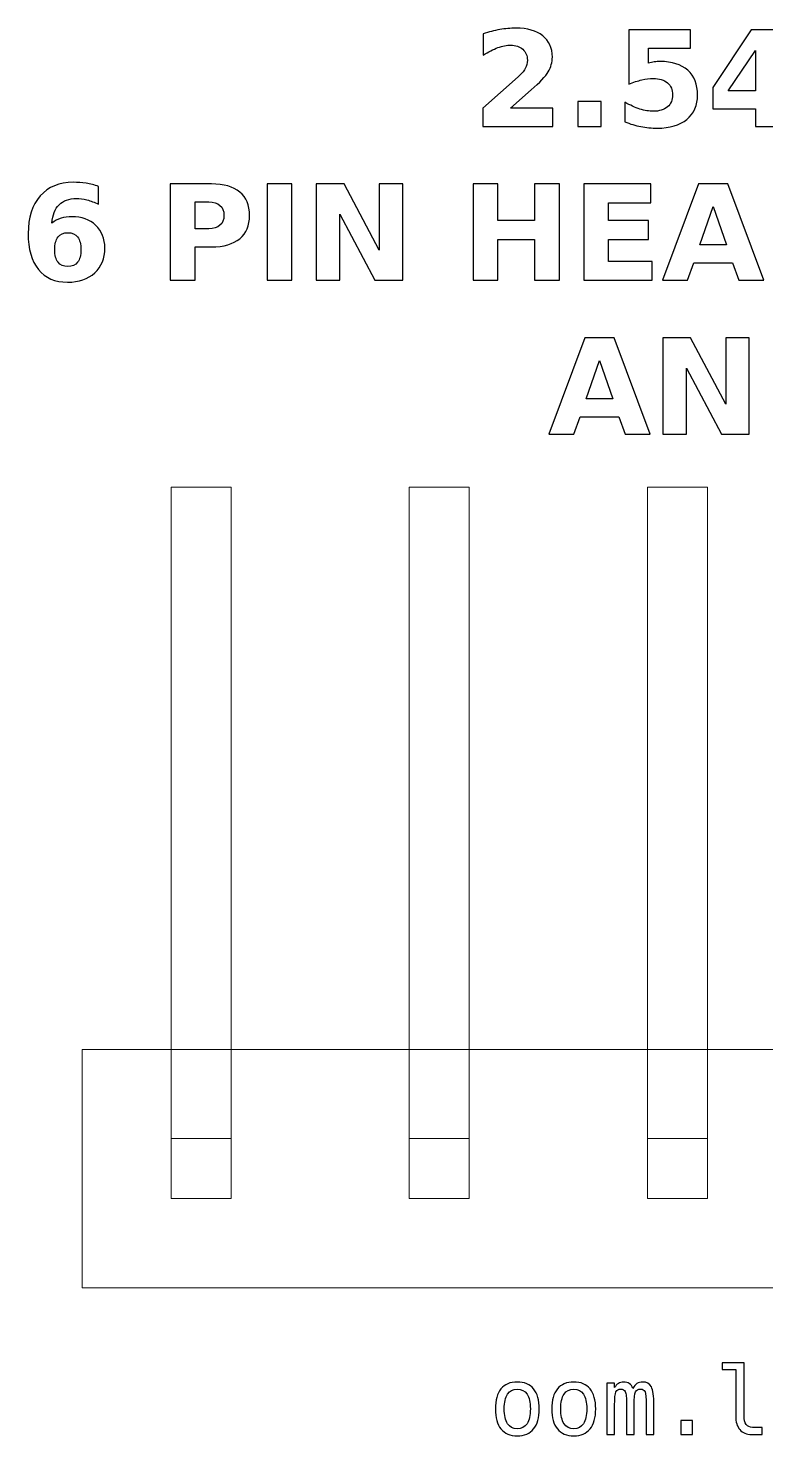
# Model space of a CAD drawing. Header units: centimetres. Extents: x -11.32 to -9.67, y -15.44 to -13.93.
# Drawn here: x -11.32 to -10.533, y -15.435 to -13.933 of the extents above; entities that cross this region are included whole.
import ezdxf

# ---------------------------------------------------------------- set-up
doc = ezdxf.new("R2010")
doc.units = ezdxf.units.CM
doc.header["$MEASUREMENT"] = 0
doc.layers.add('Layer 1', color=7, linetype='Continuous')

msp = doc.modelspace()

# ---------------------------------------------------------------- linework, layer by layer
at = {"layer": 'Layer 1', "color": 7, "lineweight": 20}
for points in [[(-11.167, -15.11804), (-11.103, -15.11804), (-11.103, -14.42304), (-11.167, -14.42304), (-11.167, -15.11804)], [(-10.913, -15.11804), (-10.849, -15.11804), (-10.849, -14.42304), (-10.913, -14.42304), (-10.913, -15.11804)], [(-10.659, -15.11804), (-10.595, -15.11804), (-10.595, -14.42304), (-10.659, -14.42304), (-10.659, -15.11804)], [(-11.262, -15.277), (-9.738, -15.277), (-9.738, -15.023), (-11.262, -15.023), (-11.262, -15.277)], [(-11.167, -15.182), (-11.103, -15.182), (-11.103, -15.118), (-11.167, -15.118), (-11.167, -15.182)], [(-10.913, -15.182), (-10.849, -15.182), (-10.849, -15.118), (-10.913, -15.118), (-10.913, -15.182)], [(-10.659, -15.182), (-10.595, -15.182), (-10.595, -15.118), (-10.659, -15.118), (-10.659, -15.182)]]:
    msp.add_lwpolyline(points, close=True, dxfattribs=at)
at = {"layer": 'Layer 1', "color": 250}
for points, knots in [([(-10.80503, -14.01872), (-10.80503, -14.01872), (-10.75975, -14.01872), (-10.75975, -14.01872), (-10.75975, -14.01872), (-10.75975, -14.01872), (-10.75975, -14.03822), (-10.75975, -14.03822), (-10.75975, -14.03822), (-10.75975, -14.03822), (-10.83452, -14.03822), (-10.83452, -14.03822), (-10.83452, -14.03822), (-10.83452, -14.03822), (-10.83452, -14.01872), (-10.83452, -14.01872), (-10.83452, -14.01872), (-10.83452, -14.01872), (-10.79696, -13.98559), (-10.79696, -13.98559), (-10.79696, -13.98559), (-10.7936, -13.98255), (-10.79113, -13.97959), (-10.78953, -13.9767), (-10.78953, -13.9767), (-10.78791, -13.9738), (-10.78711, -13.97079), (-10.78711, -13.96766), (-10.78711, -13.96766), (-10.78711, -13.96284), (-10.78873, -13.95896), (-10.79197, -13.95602), (-10.79197, -13.95602), (-10.7952, -13.95308), (-10.7995, -13.95163), (-10.80489, -13.95163), (-10.80489, -13.95163), (-10.80902, -13.95163), (-10.81354, -13.95252), (-10.81846, -13.95428), (-10.81846, -13.95428), (-10.82337, -13.95605), (-10.82864, -13.95868), (-10.83424, -13.96216), (-10.83424, -13.96216), (-10.83424, -13.96216), (-10.83424, -13.93956), (-10.83424, -13.93956), (-10.83424, -13.93956), (-10.82826, -13.93759), (-10.82236, -13.93608), (-10.81653, -13.93505), (-10.81653, -13.93505), (-10.81069, -13.93401), (-10.80498, -13.93349), (-10.79936, -13.93349), (-10.79936, -13.93349), (-10.78706, -13.93349), (-10.77749, -13.9362), (-10.77067, -13.94163), (-10.77067, -13.94163), (-10.76385, -13.94704), (-10.76044, -13.95459), (-10.76044, -13.9643), (-10.76044, -13.9643), (-10.76044, -13.9699), (-10.76189, -13.97512), (-10.76479, -13.97997), (-10.76479, -13.97997), (-10.76768, -13.98481), (-10.77377, -13.9913), (-10.78304, -13.99944), (-10.78304, -13.99944), (-10.78304, -13.99944), (-10.80503, -14.01872), (-10.80503, -14.01872)], [0, 0, 0, 0, 0.0526316, 0.0526316, 0.0526316, 0.0526316, 0.1052632, 0.1052632, 0.1052632, 0.1052632, 0.1578947, 0.1578947, 0.1578947, 0.1578947, 0.2105263, 0.2105263, 0.2105263, 0.2105263, 0.2631579, 0.2631579, 0.2631579, 0.2631579, 0.3157895, 0.3157895, 0.3157895, 0.3157895, 0.3684211, 0.3684211, 0.3684211, 0.3684211, 0.4210526, 0.4210526, 0.4210526, 0.4210526, 0.4736842, 0.4736842, 0.4736842, 0.4736842, 0.5263158, 0.5263158, 0.5263158, 0.5263158, 0.5789474, 0.5789474, 0.5789474, 0.5789474, 0.6315789, 0.6315789, 0.6315789, 0.6315789, 0.6842105, 0.6842105, 0.6842105, 0.6842105, 0.7368421, 0.7368421, 0.7368421, 0.7368421, 0.7894737, 0.7894737, 0.7894737, 0.7894737, 0.8421053, 0.8421053, 0.8421053, 0.8421053, 0.8947368, 0.8947368, 0.8947368, 0.8947368, 0.9473684, 0.9473684, 0.9473684, 0.9473684, 1, 1, 1, 1]), ([(-10.67894, -13.93535), (-10.67894, -13.93535), (-10.613, -13.93535), (-10.613, -13.93535), (-10.613, -13.93535), (-10.613, -13.93535), (-10.613, -13.95485), (-10.613, -13.95485), (-10.613, -13.95485), (-10.613, -13.95485), (-10.6578, -13.95485), (-10.6578, -13.95485), (-10.6578, -13.95485), (-10.6578, -13.95485), (-10.6578, -13.97077), (-10.6578, -13.97077), (-10.6578, -13.97077), (-10.65578, -13.97023), (-10.65375, -13.96981), (-10.65171, -13.9695), (-10.65171, -13.9695), (-10.64966, -13.96919), (-10.64752, -13.96905), (-10.64533, -13.96905), (-10.64533, -13.96905), (-10.63278, -13.96905), (-10.62302, -13.97218), (-10.61603, -13.97846), (-10.61603, -13.97846), (-10.60905, -13.98472), (-10.60557, -13.99346), (-10.60557, -14.00466), (-10.60557, -14.00466), (-10.60557, -14.01578), (-10.60938, -14.02449), (-10.61697, -14.03079), (-10.61697, -14.03079), (-10.62457, -14.03707), (-10.63513, -14.04022), (-10.64863, -14.04022), (-10.64863, -14.04022), (-10.65446, -14.04022), (-10.66025, -14.03965), (-10.66596, -14.03853), (-10.66596, -14.03853), (-10.67168, -14.0374), (-10.67737, -14.0357), (-10.68301, -14.0334), (-10.68301, -14.0334), (-10.68301, -14.0334), (-10.68301, -14.01251), (-10.68301, -14.01251), (-10.68301, -14.01251), (-10.67741, -14.01574), (-10.6721, -14.01814), (-10.66707, -14.01973), (-10.66707, -14.01973), (-10.66203, -14.02136), (-10.65728, -14.02216), (-10.65284, -14.02216), (-10.65284, -14.02216), (-10.64639, -14.02216), (-10.64134, -14.02058), (-10.63764, -14.01743), (-10.63764, -14.01743), (-10.63395, -14.0143), (-10.63209, -14.01005), (-10.63209, -14.00466), (-10.63209, -14.00466), (-10.63209, -13.99925), (-10.63395, -13.99499), (-10.63764, -13.99187), (-10.63764, -13.99187), (-10.64134, -13.98874), (-10.64639, -13.98719), (-10.65284, -13.98719), (-10.65284, -13.98719), (-10.65665, -13.98719), (-10.66072, -13.98768), (-10.66502, -13.98867), (-10.66502, -13.98867), (-10.66935, -13.98965), (-10.67398, -13.99118), (-10.67894, -13.99325), (-10.67894, -13.99325), (-10.67894, -13.99325), (-10.67894, -13.93535), (-10.67894, -13.93535)], [0, 0, 0, 0, 0.0454545, 0.0454545, 0.0454545, 0.0454545, 0.0909091, 0.0909091, 0.0909091, 0.0909091, 0.1363636, 0.1363636, 0.1363636, 0.1363636, 0.1818182, 0.1818182, 0.1818182, 0.1818182, 0.2272727, 0.2272727, 0.2272727, 0.2272727, 0.2727273, 0.2727273, 0.2727273, 0.2727273, 0.3181818, 0.3181818, 0.3181818, 0.3181818, 0.3636364, 0.3636364, 0.3636364, 0.3636364, 0.4090909, 0.4090909, 0.4090909, 0.4090909, 0.4545455, 0.4545455, 0.4545455, 0.4545455, 0.5, 0.5, 0.5, 0.5, 0.5454545, 0.5454545, 0.5454545, 0.5454545, 0.5909091, 0.5909091, 0.5909091, 0.5909091, 0.6363636, 0.6363636, 0.6363636, 0.6363636, 0.6818182, 0.6818182, 0.6818182, 0.6818182, 0.7272727, 0.7272727, 0.7272727, 0.7272727, 0.7727273, 0.7727273, 0.7727273, 0.7727273, 0.8181818, 0.8181818, 0.8181818, 0.8181818, 0.8636364, 0.8636364, 0.8636364, 0.8636364, 0.9090909, 0.9090909, 0.9090909, 0.9090909, 0.9545455, 0.9545455, 0.9545455, 0.9545455, 1, 1, 1, 1]), ([(-10.54816, -13.93535), (-10.54816, -13.93535), (-10.51866, -13.93535), (-10.51866, -13.93535), (-10.51866, -13.93535), (-10.51866, -13.93535), (-10.51866, -14.00026), (-10.51866, -14.00026), (-10.51866, -14.00026), (-10.51866, -14.00026), (-10.50399, -14.00026), (-10.50399, -14.00026), (-10.50399, -14.00026), (-10.50399, -14.00026), (-10.50399, -14.01948), (-10.50399, -14.01948), (-10.50399, -14.01948), (-10.50399, -14.01948), (-10.51866, -14.01948), (-10.51866, -14.01948), (-10.51866, -14.01948), (-10.51866, -14.01948), (-10.51866, -14.03822), (-10.51866, -14.03822), (-10.51866, -14.03822), (-10.51866, -14.03822), (-10.54373, -14.03822), (-10.54373, -14.03822), (-10.54373, -14.03822), (-10.54373, -14.03822), (-10.54373, -14.01948), (-10.54373, -14.01948), (-10.54373, -14.01948), (-10.54373, -14.01948), (-10.58936, -14.01948), (-10.58936, -14.01948), (-10.58936, -14.01948), (-10.58936, -14.01948), (-10.58936, -13.99673), (-10.58936, -13.99673), (-10.58936, -13.99673), (-10.58936, -13.99673), (-10.54816, -13.93535), (-10.54816, -13.93535)], [0, 0, 0, 0, 0.0909091, 0.0909091, 0.0909091, 0.0909091, 0.1818182, 0.1818182, 0.1818182, 0.1818182, 0.2727273, 0.2727273, 0.2727273, 0.2727273, 0.3636364, 0.3636364, 0.3636364, 0.3636364, 0.4545455, 0.4545455, 0.4545455, 0.4545455, 0.5454545, 0.5454545, 0.5454545, 0.5454545, 0.6363636, 0.6363636, 0.6363636, 0.6363636, 0.7272727, 0.7272727, 0.7272727, 0.7272727, 0.8181818, 0.8181818, 0.8181818, 0.8181818, 0.9090909, 0.9090909, 0.9090909, 0.9090909, 1, 1, 1, 1]), ([(-10.54373, -13.9572), (-10.54373, -13.9572), (-10.57283, -14.00026), (-10.57283, -14.00026), (-10.57283, -14.00026), (-10.57283, -14.00026), (-10.54373, -14.00026), (-10.54373, -14.00026), (-10.54373, -14.00026), (-10.54373, -14.00026), (-10.54373, -13.9572), (-10.54373, -13.9572)], [0, 0, 0, 0, 0.3333333, 0.3333333, 0.3333333, 0.3333333, 0.6666667, 0.6666667, 0.6666667, 0.6666667, 1, 1, 1, 1]), ([(-10.73311, -14.01155), (-10.73311, -14.01155), (-10.70829, -14.01155), (-10.70829, -14.01155), (-10.70829, -14.01155), (-10.70829, -14.01155), (-10.70829, -14.03822), (-10.70829, -14.03822), (-10.70829, -14.03822), (-10.70829, -14.03822), (-10.73311, -14.03822), (-10.73311, -14.03822), (-10.73311, -14.03822), (-10.73311, -14.03822), (-10.73311, -14.01155), (-10.73311, -14.01155)], [0, 0, 0, 0, 0.25, 0.25, 0.25, 0.25, 0.5, 0.5, 0.5, 0.5, 0.75, 0.75, 0.75, 0.75, 1, 1, 1, 1]), ([(-11.24455, -14.10228), (-11.24455, -14.10228), (-11.24455, -14.12131), (-11.24455, -14.12131), (-11.24455, -14.12131), (-11.24892, -14.11924), (-11.25301, -14.11771), (-11.25687, -14.11672), (-11.25687, -14.11672), (-11.26073, -14.11573), (-11.26451, -14.11524), (-11.26818, -14.11524), (-11.26818, -14.11524), (-11.27609, -14.11524), (-11.28222, -14.11743), (-11.28664, -14.12183), (-11.28664, -14.12183), (-11.29104, -14.1262), (-11.29363, -14.13271), (-11.29436, -14.14135), (-11.29436, -14.14135), (-11.29133, -14.13911), (-11.28803, -14.13742), (-11.2845, -14.13629), (-11.2845, -14.13629), (-11.28098, -14.13516), (-11.27712, -14.1346), (-11.27293, -14.1346), (-11.27293, -14.1346), (-11.26242, -14.1346), (-11.25393, -14.13768), (-11.24749, -14.14384), (-11.24749, -14.14384), (-11.24102, -14.14998), (-11.2378, -14.15804), (-11.2378, -14.16802), (-11.2378, -14.16802), (-11.2378, -14.17905), (-11.2414, -14.18787), (-11.24862, -14.19452), (-11.24862, -14.19452), (-11.25581, -14.20115), (-11.2655, -14.20447), (-11.27761, -14.20447), (-11.27761, -14.20447), (-11.29097, -14.20447), (-11.30132, -14.19995), (-11.30866, -14.19092), (-11.30866, -14.19092), (-11.31597, -14.18191), (-11.31964, -14.1691), (-11.31964, -14.15252), (-11.31964, -14.15252), (-11.31964, -14.13554), (-11.31536, -14.12218), (-11.3068, -14.11247), (-11.3068, -14.11247), (-11.29822, -14.10275), (-11.28648, -14.09788), (-11.27155, -14.09788), (-11.27155, -14.09788), (-11.26682, -14.09788), (-11.26223, -14.09826), (-11.25776, -14.09899), (-11.25776, -14.09899), (-11.25332, -14.09972), (-11.24892, -14.10082), (-11.24455, -14.10228)], [0, 0, 0, 0, 0.0588235, 0.0588235, 0.0588235, 0.0588235, 0.1176471, 0.1176471, 0.1176471, 0.1176471, 0.1764706, 0.1764706, 0.1764706, 0.1764706, 0.2352941, 0.2352941, 0.2352941, 0.2352941, 0.2941176, 0.2941176, 0.2941176, 0.2941176, 0.3529412, 0.3529412, 0.3529412, 0.3529412, 0.4117647, 0.4117647, 0.4117647, 0.4117647, 0.4705882, 0.4705882, 0.4705882, 0.4705882, 0.5294118, 0.5294118, 0.5294118, 0.5294118, 0.5882353, 0.5882353, 0.5882353, 0.5882353, 0.6470588, 0.6470588, 0.6470588, 0.6470588, 0.7058824, 0.7058824, 0.7058824, 0.7058824, 0.7647059, 0.7647059, 0.7647059, 0.7647059, 0.8235294, 0.8235294, 0.8235294, 0.8235294, 0.8823529, 0.8823529, 0.8823529, 0.8823529, 0.9411765, 0.9411765, 0.9411765, 0.9411765, 1, 1, 1, 1]), ([(-11.16811, -14.0996), (-11.16811, -14.0996), (-11.12409, -14.0996), (-11.12409, -14.0996), (-11.12409, -14.0996), (-11.11099, -14.0996), (-11.10094, -14.10252), (-11.09393, -14.10833), (-11.09393, -14.10833), (-11.08693, -14.11414), (-11.08342, -14.12241), (-11.08342, -14.13316), (-11.08342, -14.13316), (-11.08342, -14.14393), (-11.08693, -14.15223), (-11.09393, -14.15804), (-11.09393, -14.15804), (-11.10094, -14.16385), (-11.11099, -14.16677), (-11.12409, -14.16677), (-11.12409, -14.16677), (-11.12409, -14.16677), (-11.14158, -14.16677), (-11.14158, -14.16677), (-11.14158, -14.16677), (-11.14158, -14.16677), (-11.14158, -14.20247), (-11.14158, -14.20247), (-11.14158, -14.20247), (-11.14158, -14.20247), (-11.16811, -14.20247), (-11.16811, -14.20247), (-11.16811, -14.20247), (-11.16811, -14.20247), (-11.16811, -14.0996), (-11.16811, -14.0996)], [0, 0, 0, 0, 0.1111111, 0.1111111, 0.1111111, 0.1111111, 0.2222222, 0.2222222, 0.2222222, 0.2222222, 0.3333333, 0.3333333, 0.3333333, 0.3333333, 0.4444444, 0.4444444, 0.4444444, 0.4444444, 0.5555556, 0.5555556, 0.5555556, 0.5555556, 0.6666667, 0.6666667, 0.6666667, 0.6666667, 0.7777778, 0.7777778, 0.7777778, 0.7777778, 0.8888889, 0.8888889, 0.8888889, 0.8888889, 1, 1, 1, 1]), ([(-11.0647, -14.0996), (-11.0647, -14.0996), (-11.03817, -14.0996), (-11.03817, -14.0996), (-11.03817, -14.0996), (-11.03817, -14.0996), (-11.03817, -14.20247), (-11.03817, -14.20247), (-11.03817, -14.20247), (-11.03817, -14.20247), (-11.0647, -14.20247), (-11.0647, -14.20247), (-11.0647, -14.20247), (-11.0647, -14.20247), (-11.0647, -14.0996), (-11.0647, -14.0996)], [0, 0, 0, 0, 0.25, 0.25, 0.25, 0.25, 0.5, 0.5, 0.5, 0.5, 0.75, 0.75, 0.75, 0.75, 1, 1, 1, 1]), ([(-11.01221, -14.0996), (-11.01221, -14.0996), (-10.98258, -14.0996), (-10.98258, -14.0996), (-10.98258, -14.0996), (-10.98258, -14.0996), (-10.94516, -14.17016), (-10.94516, -14.17016), (-10.94516, -14.17016), (-10.94516, -14.17016), (-10.94516, -14.0996), (-10.94516, -14.0996), (-10.94516, -14.0996), (-10.94516, -14.0996), (-10.92002, -14.0996), (-10.92002, -14.0996), (-10.92002, -14.0996), (-10.92002, -14.0996), (-10.92002, -14.20247), (-10.92002, -14.20247), (-10.92002, -14.20247), (-10.92002, -14.20247), (-10.94965, -14.20247), (-10.94965, -14.20247), (-10.94965, -14.20247), (-10.94965, -14.20247), (-10.98707, -14.13191), (-10.98707, -14.13191), (-10.98707, -14.13191), (-10.98707, -14.13191), (-10.98707, -14.20247), (-10.98707, -14.20247), (-10.98707, -14.20247), (-10.98707, -14.20247), (-11.01221, -14.20247), (-11.01221, -14.20247), (-11.01221, -14.20247), (-11.01221, -14.20247), (-11.01221, -14.0996), (-11.01221, -14.0996)], [0, 0, 0, 0, 0.1, 0.1, 0.1, 0.1, 0.2, 0.2, 0.2, 0.2, 0.3, 0.3, 0.3, 0.3, 0.4, 0.4, 0.4, 0.4, 0.5, 0.5, 0.5, 0.5, 0.6, 0.6, 0.6, 0.6, 0.7, 0.7, 0.7, 0.7, 0.8, 0.8, 0.8, 0.8, 0.9, 0.9, 0.9, 0.9, 1, 1, 1, 1]), ([(-10.84499, -14.0996), (-10.84499, -14.0996), (-10.81846, -14.0996), (-10.81846, -14.0996), (-10.81846, -14.0996), (-10.81846, -14.0996), (-10.81846, -14.13881), (-10.81846, -14.13881), (-10.81846, -14.13881), (-10.81846, -14.13881), (-10.77933, -14.13881), (-10.77933, -14.13881), (-10.77933, -14.13881), (-10.77933, -14.13881), (-10.77933, -14.0996), (-10.77933, -14.0996), (-10.77933, -14.0996), (-10.77933, -14.0996), (-10.7528, -14.0996), (-10.7528, -14.0996), (-10.7528, -14.0996), (-10.7528, -14.0996), (-10.7528, -14.20247), (-10.7528, -14.20247), (-10.7528, -14.20247), (-10.7528, -14.20247), (-10.77933, -14.20247), (-10.77933, -14.20247), (-10.77933, -14.20247), (-10.77933, -14.20247), (-10.77933, -14.15887), (-10.77933, -14.15887), (-10.77933, -14.15887), (-10.77933, -14.15887), (-10.81846, -14.15887), (-10.81846, -14.15887), (-10.81846, -14.15887), (-10.81846, -14.15887), (-10.81846, -14.20247), (-10.81846, -14.20247), (-10.81846, -14.20247), (-10.81846, -14.20247), (-10.84499, -14.20247), (-10.84499, -14.20247), (-10.84499, -14.20247), (-10.84499, -14.20247), (-10.84499, -14.0996), (-10.84499, -14.0996)], [0, 0, 0, 0, 0.0833333, 0.0833333, 0.0833333, 0.0833333, 0.1666667, 0.1666667, 0.1666667, 0.1666667, 0.25, 0.25, 0.25, 0.25, 0.3333333, 0.3333333, 0.3333333, 0.3333333, 0.4166667, 0.4166667, 0.4166667, 0.4166667, 0.5, 0.5, 0.5, 0.5, 0.5833333, 0.5833333, 0.5833333, 0.5833333, 0.6666667, 0.6666667, 0.6666667, 0.6666667, 0.75, 0.75, 0.75, 0.75, 0.8333333, 0.8333333, 0.8333333, 0.8333333, 0.9166667, 0.9166667, 0.9166667, 0.9166667, 1, 1, 1, 1]), ([(-10.7269, -14.0996), (-10.7269, -14.0996), (-10.65531, -14.0996), (-10.65531, -14.0996), (-10.65531, -14.0996), (-10.65531, -14.0996), (-10.65531, -14.11966), (-10.65531, -14.11966), (-10.65531, -14.11966), (-10.65531, -14.11966), (-10.70037, -14.11966), (-10.70037, -14.11966), (-10.70037, -14.11966), (-10.70037, -14.11966), (-10.70037, -14.13881), (-10.70037, -14.13881), (-10.70037, -14.13881), (-10.70037, -14.13881), (-10.65802, -14.13881), (-10.65802, -14.13881), (-10.65802, -14.13881), (-10.65802, -14.13881), (-10.65802, -14.15887), (-10.65802, -14.15887), (-10.65802, -14.15887), (-10.65802, -14.15887), (-10.70037, -14.15887), (-10.70037, -14.15887), (-10.70037, -14.15887), (-10.70037, -14.15887), (-10.70037, -14.18241), (-10.70037, -14.18241), (-10.70037, -14.18241), (-10.70037, -14.18241), (-10.65381, -14.18241), (-10.65381, -14.18241), (-10.65381, -14.18241), (-10.65381, -14.18241), (-10.65381, -14.20247), (-10.65381, -14.20247), (-10.65381, -14.20247), (-10.65381, -14.20247), (-10.7269, -14.20247), (-10.7269, -14.20247), (-10.7269, -14.20247), (-10.7269, -14.20247), (-10.7269, -14.0996), (-10.7269, -14.0996)], [0, 0, 0, 0, 0.0833333, 0.0833333, 0.0833333, 0.0833333, 0.1666667, 0.1666667, 0.1666667, 0.1666667, 0.25, 0.25, 0.25, 0.25, 0.3333333, 0.3333333, 0.3333333, 0.3333333, 0.4166667, 0.4166667, 0.4166667, 0.4166667, 0.5, 0.5, 0.5, 0.5, 0.5833333, 0.5833333, 0.5833333, 0.5833333, 0.6666667, 0.6666667, 0.6666667, 0.6666667, 0.75, 0.75, 0.75, 0.75, 0.8333333, 0.8333333, 0.8333333, 0.8333333, 0.9166667, 0.9166667, 0.9166667, 0.9166667, 1, 1, 1, 1]), ([(-10.56808, -14.18375), (-10.56808, -14.18375), (-10.60957, -14.18375), (-10.60957, -14.18375), (-10.60957, -14.18375), (-10.60957, -14.18375), (-10.61611, -14.20247), (-10.61611, -14.20247), (-10.61611, -14.20247), (-10.61611, -14.20247), (-10.64278, -14.20247), (-10.64278, -14.20247), (-10.64278, -14.20247), (-10.64278, -14.20247), (-10.60468, -14.0996), (-10.60468, -14.0996), (-10.60468, -14.0996), (-10.60468, -14.0996), (-10.57305, -14.0996), (-10.57305, -14.0996), (-10.57305, -14.0996), (-10.57305, -14.0996), (-10.53495, -14.20247), (-10.53495, -14.20247), (-10.53495, -14.20247), (-10.53495, -14.20247), (-10.56162, -14.20247), (-10.56162, -14.20247), (-10.56162, -14.20247), (-10.56162, -14.20247), (-10.56808, -14.18375), (-10.56808, -14.18375)], [0, 0, 0, 0, 0.125, 0.125, 0.125, 0.125, 0.25, 0.25, 0.25, 0.25, 0.375, 0.375, 0.375, 0.375, 0.5, 0.5, 0.5, 0.5, 0.625, 0.625, 0.625, 0.625, 0.75, 0.75, 0.75, 0.75, 0.875, 0.875, 0.875, 0.875, 1, 1, 1, 1]), ([(-11.14158, -14.11882), (-11.14158, -14.11882), (-11.14158, -14.14755), (-11.14158, -14.14755), (-11.14158, -14.14755), (-11.14158, -14.14755), (-11.12691, -14.14755), (-11.12691, -14.14755), (-11.12691, -14.14755), (-11.12176, -14.14755), (-11.11778, -14.14631), (-11.11498, -14.14379), (-11.11498, -14.14379), (-11.11218, -14.1413), (-11.11077, -14.13775), (-11.11077, -14.13316), (-11.11077, -14.13316), (-11.11077, -14.12855), (-11.11218, -14.12502), (-11.11498, -14.12253), (-11.11498, -14.12253), (-11.11778, -14.12006), (-11.12176, -14.11882), (-11.12691, -14.11882), (-11.12691, -14.11882), (-11.12691, -14.11882), (-11.14158, -14.11882), (-11.14158, -14.11882)], [0, 0, 0, 0, 0.1428571, 0.1428571, 0.1428571, 0.1428571, 0.2857143, 0.2857143, 0.2857143, 0.2857143, 0.4285714, 0.4285714, 0.4285714, 0.4285714, 0.5714286, 0.5714286, 0.5714286, 0.5714286, 0.7142857, 0.7142857, 0.7142857, 0.7142857, 0.8571429, 0.8571429, 0.8571429, 0.8571429, 1, 1, 1, 1]), ([(-10.60296, -14.16465), (-10.60296, -14.16465), (-10.57476, -14.16465), (-10.57476, -14.16465), (-10.57476, -14.16465), (-10.57476, -14.16465), (-10.58883, -14.12373), (-10.58883, -14.12373), (-10.58883, -14.12373), (-10.58883, -14.12373), (-10.60296, -14.16465), (-10.60296, -14.16465)], [0, 0, 0, 0, 0.3333333, 0.3333333, 0.3333333, 0.3333333, 0.6666667, 0.6666667, 0.6666667, 0.6666667, 1, 1, 1, 1]), ([(-11.27733, -14.15169), (-11.28199, -14.15169), (-11.28547, -14.1532), (-11.28777, -14.15621), (-11.28777, -14.15621), (-11.2901, -14.15922), (-11.29125, -14.16374), (-11.29125, -14.16973), (-11.29125, -14.16973), (-11.29125, -14.17575), (-11.2901, -14.18027), (-11.28777, -14.18328), (-11.28777, -14.18328), (-11.28547, -14.18629), (-11.28199, -14.18779), (-11.27733, -14.18779), (-11.27733, -14.18779), (-11.27265, -14.18779), (-11.26915, -14.18629), (-11.26684, -14.18328), (-11.26684, -14.18328), (-11.26451, -14.18027), (-11.26336, -14.17575), (-11.26336, -14.16973), (-11.26336, -14.16973), (-11.26336, -14.16374), (-11.26451, -14.15922), (-11.26684, -14.15621), (-11.26684, -14.15621), (-11.26915, -14.1532), (-11.27265, -14.15169), (-11.27733, -14.15169)], [0, 0, 0, 0, 0.125, 0.125, 0.125, 0.125, 0.25, 0.25, 0.25, 0.25, 0.375, 0.375, 0.375, 0.375, 0.5, 0.5, 0.5, 0.5, 0.625, 0.625, 0.625, 0.625, 0.75, 0.75, 0.75, 0.75, 0.875, 0.875, 0.875, 0.875, 1, 1, 1, 1]), ([(-10.68935, -14.348), (-10.68935, -14.348), (-10.73084, -14.348), (-10.73084, -14.348), (-10.73084, -14.348), (-10.73084, -14.348), (-10.73738, -14.36672), (-10.73738, -14.36672), (-10.73738, -14.36672), (-10.73738, -14.36672), (-10.76405, -14.36672), (-10.76405, -14.36672), (-10.76405, -14.36672), (-10.76405, -14.36672), (-10.72595, -14.26385), (-10.72595, -14.26385), (-10.72595, -14.26385), (-10.72595, -14.26385), (-10.69432, -14.26385), (-10.69432, -14.26385), (-10.69432, -14.26385), (-10.69432, -14.26385), (-10.65622, -14.36672), (-10.65622, -14.36672), (-10.65622, -14.36672), (-10.65622, -14.36672), (-10.68289, -14.36672), (-10.68289, -14.36672), (-10.68289, -14.36672), (-10.68289, -14.36672), (-10.68935, -14.348), (-10.68935, -14.348)], [0, 0, 0, 0, 0.125, 0.125, 0.125, 0.125, 0.25, 0.25, 0.25, 0.25, 0.375, 0.375, 0.375, 0.375, 0.5, 0.5, 0.5, 0.5, 0.625, 0.625, 0.625, 0.625, 0.75, 0.75, 0.75, 0.75, 0.875, 0.875, 0.875, 0.875, 1, 1, 1, 1]), ([(-10.64255, -14.26385), (-10.64255, -14.26385), (-10.61292, -14.26385), (-10.61292, -14.26385), (-10.61292, -14.26385), (-10.61292, -14.26385), (-10.5755, -14.33441), (-10.5755, -14.33441), (-10.5755, -14.33441), (-10.5755, -14.33441), (-10.5755, -14.26385), (-10.5755, -14.26385), (-10.5755, -14.26385), (-10.5755, -14.26385), (-10.55036, -14.26385), (-10.55036, -14.26385), (-10.55036, -14.26385), (-10.55036, -14.26385), (-10.55036, -14.36672), (-10.55036, -14.36672), (-10.55036, -14.36672), (-10.55036, -14.36672), (-10.57999, -14.36672), (-10.57999, -14.36672), (-10.57999, -14.36672), (-10.57999, -14.36672), (-10.61741, -14.29616), (-10.61741, -14.29616), (-10.61741, -14.29616), (-10.61741, -14.29616), (-10.61741, -14.36672), (-10.61741, -14.36672), (-10.61741, -14.36672), (-10.61741, -14.36672), (-10.64255, -14.36672), (-10.64255, -14.36672), (-10.64255, -14.36672), (-10.64255, -14.36672), (-10.64255, -14.26385), (-10.64255, -14.26385)], [0, 0, 0, 0, 0.1, 0.1, 0.1, 0.1, 0.2, 0.2, 0.2, 0.2, 0.3, 0.3, 0.3, 0.3, 0.4, 0.4, 0.4, 0.4, 0.5, 0.5, 0.5, 0.5, 0.6, 0.6, 0.6, 0.6, 0.7, 0.7, 0.7, 0.7, 0.8, 0.8, 0.8, 0.8, 0.9, 0.9, 0.9, 0.9, 1, 1, 1, 1]), ([(-10.72423, -14.3289), (-10.72423, -14.3289), (-10.69603, -14.3289), (-10.69603, -14.3289), (-10.69603, -14.3289), (-10.69603, -14.3289), (-10.7101, -14.28798), (-10.7101, -14.28798), (-10.7101, -14.28798), (-10.7101, -14.28798), (-10.72423, -14.3289), (-10.72423, -14.3289)], [0, 0, 0, 0, 0.3333333, 0.3333333, 0.3333333, 0.3333333, 0.6666667, 0.6666667, 0.6666667, 0.6666667, 1, 1, 1, 1]), ([(-10.55587, -15.4138), (-10.55587, -15.41784), (-10.55513, -15.42087), (-10.55365, -15.42292), (-10.55365, -15.42292), (-10.55217, -15.42497), (-10.54998, -15.426), (-10.54708, -15.426), (-10.54708, -15.426), (-10.54708, -15.426), (-10.53658, -15.426), (-10.53658, -15.426), (-10.53658, -15.426), (-10.53658, -15.426), (-10.53658, -15.43362), (-10.53658, -15.43362), (-10.53658, -15.43362), (-10.53658, -15.43362), (-10.54795, -15.43362), (-10.54795, -15.43362), (-10.54795, -15.43362), (-10.55333, -15.43362), (-10.55748, -15.43189), (-10.56043, -15.42844), (-10.56043, -15.42844), (-10.56338, -15.42499), (-10.56485, -15.4201), (-10.56485, -15.4138), (-10.56485, -15.4138), (-10.56485, -15.4138), (-10.56485, -15.36413), (-10.56485, -15.36413), (-10.56485, -15.36413), (-10.56485, -15.36413), (-10.57925, -15.36413), (-10.57925, -15.36413), (-10.57925, -15.36413), (-10.57925, -15.36413), (-10.57925, -15.3571), (-10.57925, -15.3571), (-10.57925, -15.3571), (-10.57925, -15.3571), (-10.55587, -15.3571), (-10.55587, -15.3571), (-10.55587, -15.3571), (-10.55587, -15.3571), (-10.55587, -15.4138), (-10.55587, -15.4138)], [0, 0, 0, 0, 0.0833333, 0.0833333, 0.0833333, 0.0833333, 0.1666667, 0.1666667, 0.1666667, 0.1666667, 0.25, 0.25, 0.25, 0.25, 0.3333333, 0.3333333, 0.3333333, 0.3333333, 0.4166667, 0.4166667, 0.4166667, 0.4166667, 0.5, 0.5, 0.5, 0.5, 0.5833333, 0.5833333, 0.5833333, 0.5833333, 0.6666667, 0.6666667, 0.6666667, 0.6666667, 0.75, 0.75, 0.75, 0.75, 0.8333333, 0.8333333, 0.8333333, 0.8333333, 0.9166667, 0.9166667, 0.9166667, 0.9166667, 1, 1, 1, 1]), ([(-10.79782, -15.37761), (-10.79024, -15.37761), (-10.78444, -15.38006), (-10.78042, -15.38498), (-10.78042, -15.38498), (-10.7764, -15.3899), (-10.77439, -15.39702), (-10.77439, -15.40632), (-10.77439, -15.40632), (-10.77439, -15.41567), (-10.77639, -15.42279), (-10.78039, -15.42769), (-10.78039, -15.42769), (-10.78441, -15.43259), (-10.79021, -15.43504), (-10.79782, -15.43504), (-10.79782, -15.43504), (-10.80542, -15.43504), (-10.81121, -15.43259), (-10.81523, -15.42769), (-10.81523, -15.42769), (-10.81923, -15.42279), (-10.82123, -15.41567), (-10.82123, -15.40632), (-10.82123, -15.40632), (-10.82123, -15.39702), (-10.81923, -15.3899), (-10.81523, -15.38498), (-10.81523, -15.38498), (-10.81121, -15.38006), (-10.80542, -15.37761), (-10.79782, -15.37761)], [0, 0, 0, 0, 0.125, 0.125, 0.125, 0.125, 0.25, 0.25, 0.25, 0.25, 0.375, 0.375, 0.375, 0.375, 0.5, 0.5, 0.5, 0.5, 0.625, 0.625, 0.625, 0.625, 0.75, 0.75, 0.75, 0.75, 0.875, 0.875, 0.875, 0.875, 1, 1, 1, 1]), ([(-10.79782, -15.38523), (-10.80239, -15.38523), (-10.80584, -15.387), (-10.80819, -15.39055), (-10.80819, -15.39055), (-10.81054, -15.3941), (-10.81171, -15.39937), (-10.81171, -15.40632), (-10.81171, -15.40632), (-10.81171, -15.41325), (-10.81054, -15.4185), (-10.80819, -15.42207), (-10.80819, -15.42207), (-10.80584, -15.42564), (-10.80239, -15.42742), (-10.79782, -15.42742), (-10.79782, -15.42742), (-10.79324, -15.42742), (-10.78977, -15.42564), (-10.78742, -15.42207), (-10.78742, -15.42207), (-10.78507, -15.4185), (-10.78391, -15.41325), (-10.78391, -15.40632), (-10.78391, -15.40632), (-10.78391, -15.39937), (-10.78507, -15.3941), (-10.78742, -15.39055), (-10.78742, -15.39055), (-10.78977, -15.387), (-10.79324, -15.38523), (-10.79782, -15.38523)], [0, 0, 0, 0, 0.125, 0.125, 0.125, 0.125, 0.25, 0.25, 0.25, 0.25, 0.375, 0.375, 0.375, 0.375, 0.5, 0.5, 0.5, 0.5, 0.625, 0.625, 0.625, 0.625, 0.75, 0.75, 0.75, 0.75, 0.875, 0.875, 0.875, 0.875, 1, 1, 1, 1]), ([(-10.73761, -15.37761), (-10.73003, -15.37761), (-10.72423, -15.38006), (-10.72021, -15.38498), (-10.72021, -15.38498), (-10.71619, -15.3899), (-10.71418, -15.39702), (-10.71418, -15.40632), (-10.71418, -15.40632), (-10.71418, -15.41567), (-10.71618, -15.42279), (-10.72018, -15.42769), (-10.72018, -15.42769), (-10.7242, -15.43259), (-10.73, -15.43504), (-10.73761, -15.43504), (-10.73761, -15.43504), (-10.74521, -15.43504), (-10.751, -15.43259), (-10.75502, -15.42769), (-10.75502, -15.42769), (-10.75902, -15.42279), (-10.76102, -15.41567), (-10.76102, -15.40632), (-10.76102, -15.40632), (-10.76102, -15.39702), (-10.75902, -15.3899), (-10.75502, -15.38498), (-10.75502, -15.38498), (-10.751, -15.38006), (-10.74521, -15.37761), (-10.73761, -15.37761)], [0, 0, 0, 0, 0.125, 0.125, 0.125, 0.125, 0.25, 0.25, 0.25, 0.25, 0.375, 0.375, 0.375, 0.375, 0.5, 0.5, 0.5, 0.5, 0.625, 0.625, 0.625, 0.625, 0.75, 0.75, 0.75, 0.75, 0.875, 0.875, 0.875, 0.875, 1, 1, 1, 1]), ([(-10.73761, -15.38523), (-10.74218, -15.38523), (-10.74563, -15.387), (-10.74798, -15.39055), (-10.74798, -15.39055), (-10.75033, -15.3941), (-10.7515, -15.39937), (-10.7515, -15.40632), (-10.7515, -15.40632), (-10.7515, -15.41325), (-10.75033, -15.4185), (-10.74798, -15.42207), (-10.74798, -15.42207), (-10.74563, -15.42564), (-10.74218, -15.42742), (-10.73761, -15.42742), (-10.73761, -15.42742), (-10.73303, -15.42742), (-10.72956, -15.42564), (-10.72721, -15.42207), (-10.72721, -15.42207), (-10.72486, -15.4185), (-10.7237, -15.41325), (-10.7237, -15.40632), (-10.7237, -15.40632), (-10.7237, -15.39937), (-10.72486, -15.3941), (-10.72721, -15.39055), (-10.72721, -15.39055), (-10.72956, -15.387), (-10.73303, -15.38523), (-10.73761, -15.38523)], [0, 0, 0, 0, 0.125, 0.125, 0.125, 0.125, 0.25, 0.25, 0.25, 0.25, 0.375, 0.375, 0.375, 0.375, 0.5, 0.5, 0.5, 0.5, 0.625, 0.625, 0.625, 0.625, 0.75, 0.75, 0.75, 0.75, 0.875, 0.875, 0.875, 0.875, 1, 1, 1, 1]), ([(-10.67449, -15.3845), (-10.67339, -15.38215), (-10.67197, -15.38041), (-10.67025, -15.3793), (-10.67025, -15.3793), (-10.66855, -15.37818), (-10.66649, -15.37761), (-10.66409, -15.37761), (-10.66409, -15.37761), (-10.65969, -15.37761), (-10.65658, -15.37931), (-10.65478, -15.38271), (-10.65478, -15.38271), (-10.65297, -15.38612), (-10.65207, -15.39252), (-10.65207, -15.40193), (-10.65207, -15.40193), (-10.65207, -15.40193), (-10.65207, -15.43362), (-10.65207, -15.43362), (-10.65207, -15.43362), (-10.65207, -15.43362), (-10.66027, -15.43362), (-10.66027, -15.43362), (-10.66027, -15.43362), (-10.66027, -15.43362), (-10.66027, -15.40232), (-10.66027, -15.40232), (-10.66027, -15.40232), (-10.66027, -15.3946), (-10.6607, -15.38982), (-10.66157, -15.38793), (-10.66157, -15.38793), (-10.66242, -15.38607), (-10.664, -15.38513), (-10.66629, -15.38513), (-10.66629, -15.38513), (-10.66889, -15.38513), (-10.67067, -15.38613), (-10.67164, -15.38813), (-10.67164, -15.38813), (-10.67259, -15.39013), (-10.67307, -15.39487), (-10.67307, -15.40232), (-10.67307, -15.40232), (-10.67307, -15.40232), (-10.67307, -15.43362), (-10.67307, -15.43362), (-10.67307, -15.43362), (-10.67307, -15.43362), (-10.68127, -15.43362), (-10.68127, -15.43362), (-10.68127, -15.43362), (-10.68127, -15.43362), (-10.68127, -15.40232), (-10.68127, -15.40232), (-10.68127, -15.40232), (-10.68127, -15.3945), (-10.68174, -15.38968), (-10.68267, -15.38787), (-10.68267, -15.38787), (-10.68359, -15.38605), (-10.68525, -15.38513), (-10.68767, -15.38513), (-10.68767, -15.38513), (-10.69005, -15.38513), (-10.69171, -15.38613), (-10.69262, -15.38813), (-10.69262, -15.38813), (-10.69356, -15.39013), (-10.69402, -15.39487), (-10.69402, -15.40232), (-10.69402, -15.40232), (-10.69402, -15.40232), (-10.69402, -15.43362), (-10.69402, -15.43362), (-10.69402, -15.43362), (-10.69402, -15.43362), (-10.70217, -15.43362), (-10.70217, -15.43362), (-10.70217, -15.43362), (-10.70217, -15.43362), (-10.70217, -15.37893), (-10.70217, -15.37893), (-10.70217, -15.37893), (-10.70217, -15.37893), (-10.69402, -15.37893), (-10.69402, -15.37893), (-10.69402, -15.37893), (-10.69402, -15.37893), (-10.69402, -15.38361), (-10.69402, -15.38361), (-10.69402, -15.38361), (-10.69296, -15.38166), (-10.69161, -15.38018), (-10.68999, -15.37915), (-10.68999, -15.37915), (-10.68839, -15.37813), (-10.68655, -15.37761), (-10.6845, -15.37761), (-10.6845, -15.37761), (-10.68202, -15.37761), (-10.67997, -15.37818), (-10.67832, -15.37931), (-10.67832, -15.37931), (-10.67667, -15.38046), (-10.6754, -15.38218), (-10.67449, -15.3845)], [0, 0, 0, 0, 0.037037, 0.037037, 0.037037, 0.037037, 0.0740741, 0.0740741, 0.0740741, 0.0740741, 0.1111111, 0.1111111, 0.1111111, 0.1111111, 0.1481481, 0.1481481, 0.1481481, 0.1481481, 0.1851852, 0.1851852, 0.1851852, 0.1851852, 0.2222222, 0.2222222, 0.2222222, 0.2222222, 0.2592593, 0.2592593, 0.2592593, 0.2592593, 0.2962963, 0.2962963, 0.2962963, 0.2962963, 0.3333333, 0.3333333, 0.3333333, 0.3333333, 0.3703704, 0.3703704, 0.3703704, 0.3703704, 0.4074074, 0.4074074, 0.4074074, 0.4074074, 0.4444444, 0.4444444, 0.4444444, 0.4444444, 0.4814815, 0.4814815, 0.4814815, 0.4814815, 0.5185185, 0.5185185, 0.5185185, 0.5185185, 0.5555556, 0.5555556, 0.5555556, 0.5555556, 0.5925926, 0.5925926, 0.5925926, 0.5925926, 0.6296296, 0.6296296, 0.6296296, 0.6296296, 0.6666667, 0.6666667, 0.6666667, 0.6666667, 0.7037037, 0.7037037, 0.7037037, 0.7037037, 0.7407407, 0.7407407, 0.7407407, 0.7407407, 0.7777778, 0.7777778, 0.7777778, 0.7777778, 0.8148148, 0.8148148, 0.8148148, 0.8148148, 0.8518519, 0.8518519, 0.8518519, 0.8518519, 0.8888889, 0.8888889, 0.8888889, 0.8888889, 0.9259259, 0.9259259, 0.9259259, 0.9259259, 0.962963, 0.962963, 0.962963, 0.962963, 1, 1, 1, 1]), ([(-10.62339, -15.41872), (-10.62339, -15.41872), (-10.61109, -15.41872), (-10.61109, -15.41872), (-10.61109, -15.41872), (-10.61109, -15.41872), (-10.61109, -15.43362), (-10.61109, -15.43362), (-10.61109, -15.43362), (-10.61109, -15.43362), (-10.62339, -15.43362), (-10.62339, -15.43362), (-10.62339, -15.43362), (-10.62339, -15.43362), (-10.62339, -15.41872), (-10.62339, -15.41872)], [0, 0, 0, 0, 0.25, 0.25, 0.25, 0.25, 0.5, 0.5, 0.5, 0.5, 0.75, 0.75, 0.75, 0.75, 1, 1, 1, 1])]:
    msp.add_open_spline(points, degree=3, knots=knots, dxfattribs=at)

doc.saveas('drawing.dxf')
